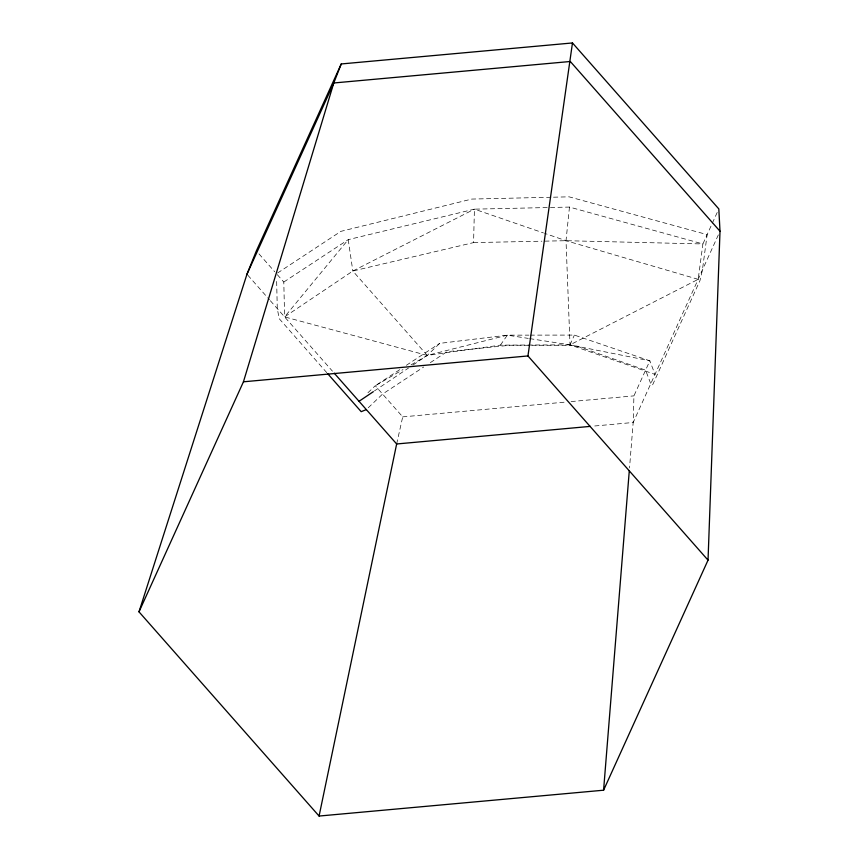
<?xml version="1.0" encoding="UTF-8"?>
<svg xmlns="http://www.w3.org/2000/svg" width="859" height="859" viewBox="0 0 859 859"><rect width="100%" height="100%" fill="white"/><g stroke="black" fill="none" stroke-linecap="round" stroke-linejoin="round"><path stroke-width="0.64" stroke-dasharray="4.29 3.22" d="M277.296 274.655L283.803 282.031L284.597 316.896L352.834 271.025L473.577 242.603L474.415 209.156L569.463 207.073L702.898 243.956L717.222 212.409M530.153 335.128L574.381 335.085L649.844 360.812L633.931 395.87L633.18 422.488L629.518 467.951M569.463 207.073L566.017 240.703L570.011 344.867L655.009 374.406L649.844 360.812L570.011 344.867L529.563 338.596M411.085 364.86L427.267 355.422L500.4 345.135L570.011 344.867L698.174 279.325L702.898 243.956L566.017 240.703L543.242 241.175M396.654 443.974L402.71 416.873L375.265 385.755L366.664 393.98M570.011 344.867L574.381 335.085M718.349 234.883L633.18 422.488L591.754 426.257M500.4 345.135L507.368 335.16L528.811 335.139M412.954 365.043L427.267 355.422L439.69 343.375L507.368 335.16L528.253 338.392M368.253 407.767L382.588 394.056L423.68 367.018M374.427 390.942L408.551 368.006M277.597 273.001L340.905 231.35L471.784 199.073L551.746 197.237M283.803 282.031L348.217 239.65L474.415 209.156L543.425 232.929M399.703 369.681L375.265 385.755L403 369.585M406.361 365.3L439.69 343.375M430.348 362.638L447.002 351.675L510.01 345.243L574.768 345.318L645.603 370.165L650.757 383.758L652.464 385.208L699.999 280.506L702.415 269.973L707.14 234.614L569.066 196.829L553.078 197.205M507.368 335.16L427.267 355.422L352.834 271.025L474.415 209.156M402.71 416.873L565.77 402.055M571.117 401.572L633.931 395.87M473.577 242.603L541.9 241.196M427.267 355.422L284.597 316.896L348.217 239.65L352.834 271.025M698.174 279.325L566.017 240.703L544.681 233.358M258.988 253.888L274.73 271.755M247.822 275.202L269.479 299.759M270.349 300.736L332.444 371.152M326.817 372.699L279.239 318.732L277.274 308.596L276.609 279.1"/><path stroke-width="1.29" d="M708.031 560.154L720.003 231.243L718.811 208.909L572.47 42.95L341.238 63.953L256.358 250.914L246.963 274.225L138.997 611.844L319.076 816.05L603.587 790.205L708.031 560.154L527.952 355.948L572.47 42.95M603.587 790.205L629.303 470.625M319.076 816.05L396.654 443.974L334.215 373.16M138.997 611.844L243.441 381.804L333.786 82.979L341.238 63.953M246.963 274.225L333.786 82.979L570.301 61.494L720.003 231.243M359.019 401.303L373.332 391.683M366.342 409.593L361.188 411.665L327.698 373.697M243.441 381.804L527.952 355.948M396.654 443.974L590.412 426.375"/></g></svg>
